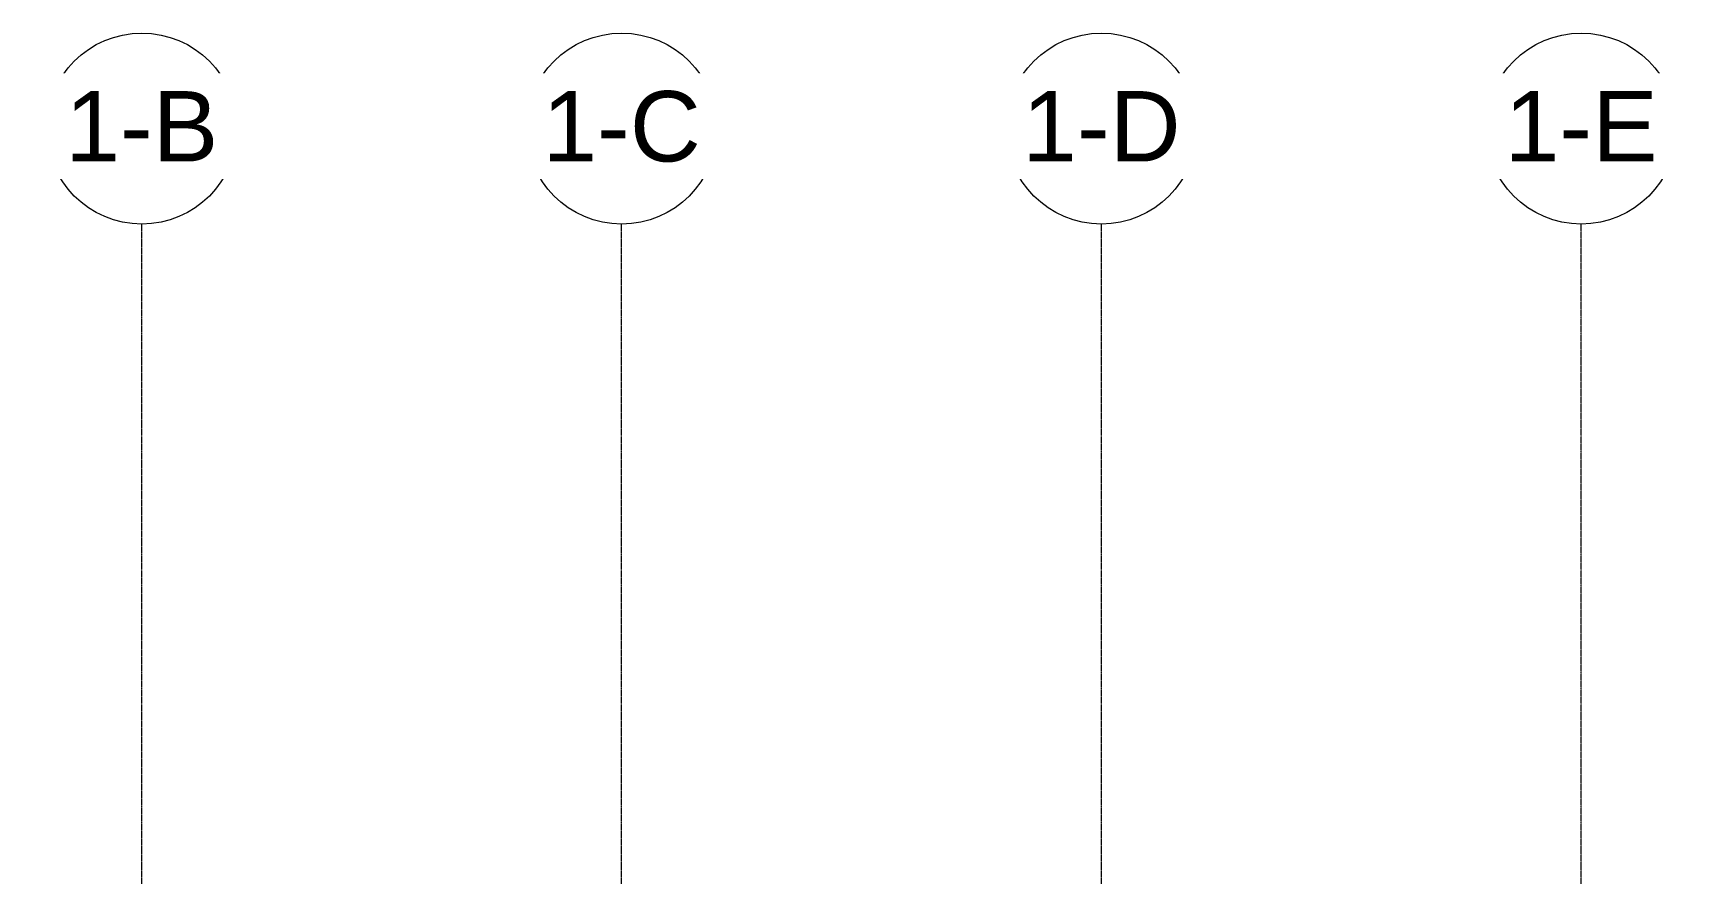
# Model space of a CAD drawing. Header units: inches. Extents: x -23445 to -52, y -314 to 853.
# Drawn here: x -8334 to -7501, y 412 to 835 of the extents above; entities that cross this region are included whole.
import ezdxf

# ---------------------------------------------------------------- set-up
doc = ezdxf.new("R2010")
doc.units = ezdxf.units.IN
doc.header["$MEASUREMENT"] = 0
doc.linetypes.add('Grid Line 1_2_', pattern=[0.875, 0.5, -0.125, 0.125, -0.125])
doc.layers.add('S-GRID', color=1, linetype='Continuous', lineweight=9)
doc.layers.add('S-GRID-IDEN', color=1, linetype='Continuous', lineweight=9)
doc.styles.add('Arial_1', font='arial.ttf', dxfattribs={"height": 35.407186})

# ---------------------------------------------------------------- blocks, each defined once
blk = doc.blocks.new('Grid - Grid Head - Circle-14747-Building Section - North_South looking West _ Fitness Center')
at = {"layer": 'S-GRID-IDEN'}
blk.add_circle((-21143.8, 786.66), 48, dxfattribs=at)

msp = doc.modelspace()

# ---------------------------------------------------------------- linework, layer by layer
at = {"layer": 'S-GRID', "linetype": 'Grid Line 1_2_'}
for p, q in [((-8278.95495, -293.03588), (-8278.95495, 738.65708)), ((-8278.95495, -293.03588), (-8278.95495, 738.65708)), ((-8037.70495, -293.03588), (-8037.70495, 738.65708)), ((-8037.70495, -293.03588), (-8037.70495, 738.65708)), ((-7796.45495, -293.03588), (-7796.45495, 738.65708)), ((-7796.45495, -293.03588), (-7796.45495, 738.65708)), ((-7555.20495, -293.03588), (-7555.20495, 738.65708)), ((-7555.20495, -293.03588), (-7555.20495, 738.65708))]:
    msp.add_line(p, q, dxfattribs=at)

# ---------------------------------------------------------------- block references
at = {"layer": 'S-GRID-IDEN'}
for p in [(12864.84786, 0), (13106.09786, 0), (13347.34786, 0), (13588.59786, 0)]:
    msp.add_blockref('Grid - Grid Head - Circle-14747-Building Section - North_South looking West _ Fitness Center', p, dxfattribs=at)

# ---------------------------------------------------------------- next in the draw order: texts
at = {"layer": 'S-GRID-IDEN', "char_height": 35.407186, "width": 85.104, "attachment_point": 2, "line_spacing_factor": 0.938532, "style": 'Arial_1', "bg_fill": 3, "box_fill_scale": 1.25, "bg_fill_color": 0, "bg_fill_transparency": 0}
for s, insert in [('3-4', (-8278.96418, 805.53081)), ('3-5', (-8037.71418, 805.53081)), ('3-6', (-7796.46418, 805.53081)), ('3-7', (-7555.21418, 805.53081))]:
    msp.add_mtext(s, dxfattribs=dict(at, insert=insert))

# ---------------------------------------------------------------- next in the draw order: block references
at = {"layer": 'S-GRID-IDEN'}
for p in [(12864.84786, 0), (13106.09786, 0), (13347.34786, 0), (13588.59786, 0)]:
    msp.add_blockref('Grid - Grid Head - Circle-14747-Building Section - North_South looking West _ Fitness Center', p, dxfattribs=at)

# ---------------------------------------------------------------- next in the draw order: texts
at = {"layer": 'S-GRID-IDEN', "char_height": 35.407186, "attachment_point": 2, "line_spacing_factor": 0.938532, "style": 'Arial_1', "bg_fill": 3, "box_fill_scale": 1.25, "bg_fill_color": 0, "bg_fill_transparency": 0}
for s, insert, width in [('1-B', (-8278.96418, 805.53081), 91.584), ('1-C', (-8037.71418, 805.53081), 94.608), ('1-D', (-7796.46418, 805.53081), 94.608), ('1-E', (-7555.21418, 805.53081), 91.584)]:
    msp.add_mtext(s, dxfattribs=dict(at, insert=insert, width=width))

doc.saveas('drawing.dxf')
